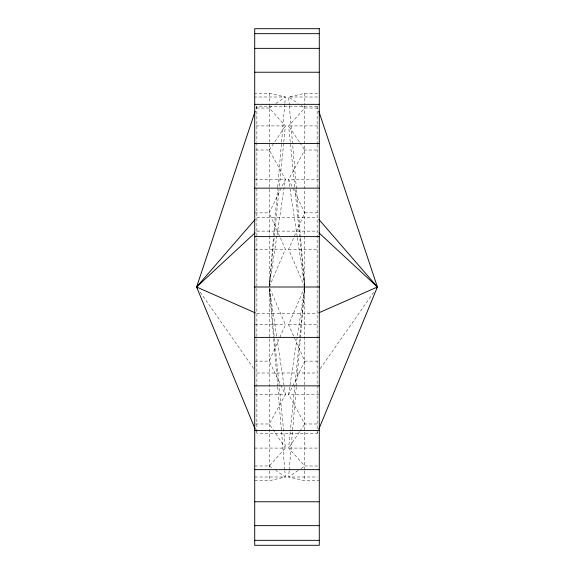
<?xml version="1.0" encoding="UTF-8"?>
<svg xmlns="http://www.w3.org/2000/svg" width="574" height="574" viewBox="0 0 574 574"><rect width="100%" height="100%" fill="white"/><g stroke="black" fill="none" stroke-linecap="round" stroke-linejoin="round"><path stroke-width="0.43" stroke-dasharray="2.87 2.15" d="M276.919 235.835L269.371 286.117L273.561 236.151M273.64 235.261L277.658 187.985M277.73 187.095L284.776 104.131M284.855 103.241L285.386 96.999L269.242 93.275L254.713 93.275M289.145 470.759L288.614 477.001L304.758 480.725L319.288 480.725M289.224 469.869L296.27 386.905M296.342 386.015L300.36 338.739M300.439 337.849L304.607 288.787L290.308 431.167M269.328 286.11L283.692 142.833M283.778 141.943L285.386 125.921L269.242 108.02L254.713 108.02M290.222 432.057L288.614 448.079L304.758 465.98L319.288 465.98M277.048 234.953L285.386 179.375L269.242 150.015L254.713 150.015M300.589 237.937L304.758 287L288.614 394.625L304.758 423.985L319.288 423.985M256.018 108.737L256.865 106.19L317.135 106.19L317.982 108.737M256.183 431.626L256.865 433.277L317.135 433.277L317.817 431.626M254.713 179.375L285.386 179.375L269.242 212.868L285.386 249.209L269.242 287L285.386 324.791L269.242 361.132L285.386 394.625L269.242 423.985L254.713 423.985M319.288 394.625L288.614 394.625L304.758 361.132L288.614 324.791L304.758 287L297.346 237.6M304.758 287L288.614 249.209L304.758 212.868L288.614 179.375L304.758 150.015L317.58 150.015M269.242 150.015L285.386 125.921L254.713 125.921M299.377 432.014L288.614 448.079L317.537 448.079M299.865 431.282L304.758 423.985M320.199 368.637L373.832 292.101M317.58 108.02L304.758 108.02L288.614 125.921L304.672 286.11M254.713 465.98L269.242 465.98L285.386 448.079L283.778 432.057M269.242 108.02L272.908 105.516M275.843 103.514L285.386 96.999L254.713 96.999M298.157 470.486L288.614 477.001L317.537 477.001M301.092 468.484L304.758 465.98M317.58 93.275L304.758 93.275L288.614 96.999L289.296 105.028M254.713 480.725L269.242 480.725L285.386 477.001L284.855 470.759M317.537 96.999L288.614 96.999L298.157 103.514M317.537 125.921L288.614 125.921L299.377 141.986M319.288 179.375L288.614 179.375L297.217 236.718M254.713 212.868L269.242 212.868M304.758 212.868L317.58 212.868M256.865 217.417L317.135 217.417M256.865 231.128L317.135 231.128M254.713 249.209L285.386 249.209M288.614 249.209L317.537 249.209M256.865 313.576L317.135 313.576M254.713 324.791L285.386 324.791M288.614 324.791L317.537 324.791M254.713 361.132L269.242 361.132M304.758 361.132L319.288 361.132M256.865 373.007L317.135 373.007M254.713 394.625L285.386 394.625L277.048 339.047M254.713 448.079L285.386 448.079L269.242 423.985M254.713 477.001L285.386 477.001L275.843 470.486M301.092 105.516L304.758 108.02M269.242 465.98L272.908 468.484M200.168 292.101L253.801 368.637M299.865 142.718L304.758 150.015M269.507 288.765L276.919 338.165M283.692 431.167L269.421 288.779L273.561 337.849M289.375 105.917L296.421 188.875M296.5 189.772L300.511 237.048M273.64 338.739L277.658 386.015M277.73 386.905L284.776 469.869M317.135 106.19L317.135 143.565M317.135 144.454L317.135 188.946M317.135 189.836L317.135 433.277M304.758 93.275L304.758 104.884M304.758 105.774L304.758 469.963M304.758 470.859L304.758 480.725M269.242 93.275L269.242 103.098M269.242 103.987L269.242 235.218M269.242 235.964L269.242 286.11M269.242 288.787L269.242 338.036M269.242 338.782L269.242 470.013M269.242 470.902L269.242 480.725M256.865 106.19L256.865 141.785M256.865 142.675L256.865 187.167M256.865 188.057L256.865 433.277"/><path stroke-width="0.86" d="M255.165 111.284L196.595 287L255.165 429.144M318.835 429.144L377.405 287L318.835 111.284M376.386 288.457L377.405 287L318.893 219.447M255.107 219.447L196.595 287L197.614 288.457M254.899 232.951L196.595 287L255.236 312.859M318.764 312.859L377.405 287L319.101 232.951M254.713 33.665L319.288 33.665M254.713 48.36L319.288 48.36M254.713 72.231L319.288 72.231M254.713 104.353L319.288 104.353M254.713 143.493L319.288 143.493M254.713 188.15L319.288 188.15M254.713 236.61L319.288 236.61M254.713 287L319.288 287M254.713 337.39L319.288 337.39M254.713 385.85L319.288 385.85M254.713 430.507L319.288 430.507M254.713 469.647L319.288 469.647M254.713 501.769L319.288 501.769M254.713 525.641L319.288 525.641M254.713 540.335L319.288 540.335M319.288 28.7L254.713 28.7L254.713 545.3L319.288 545.3L319.288 28.7"/></g></svg>
